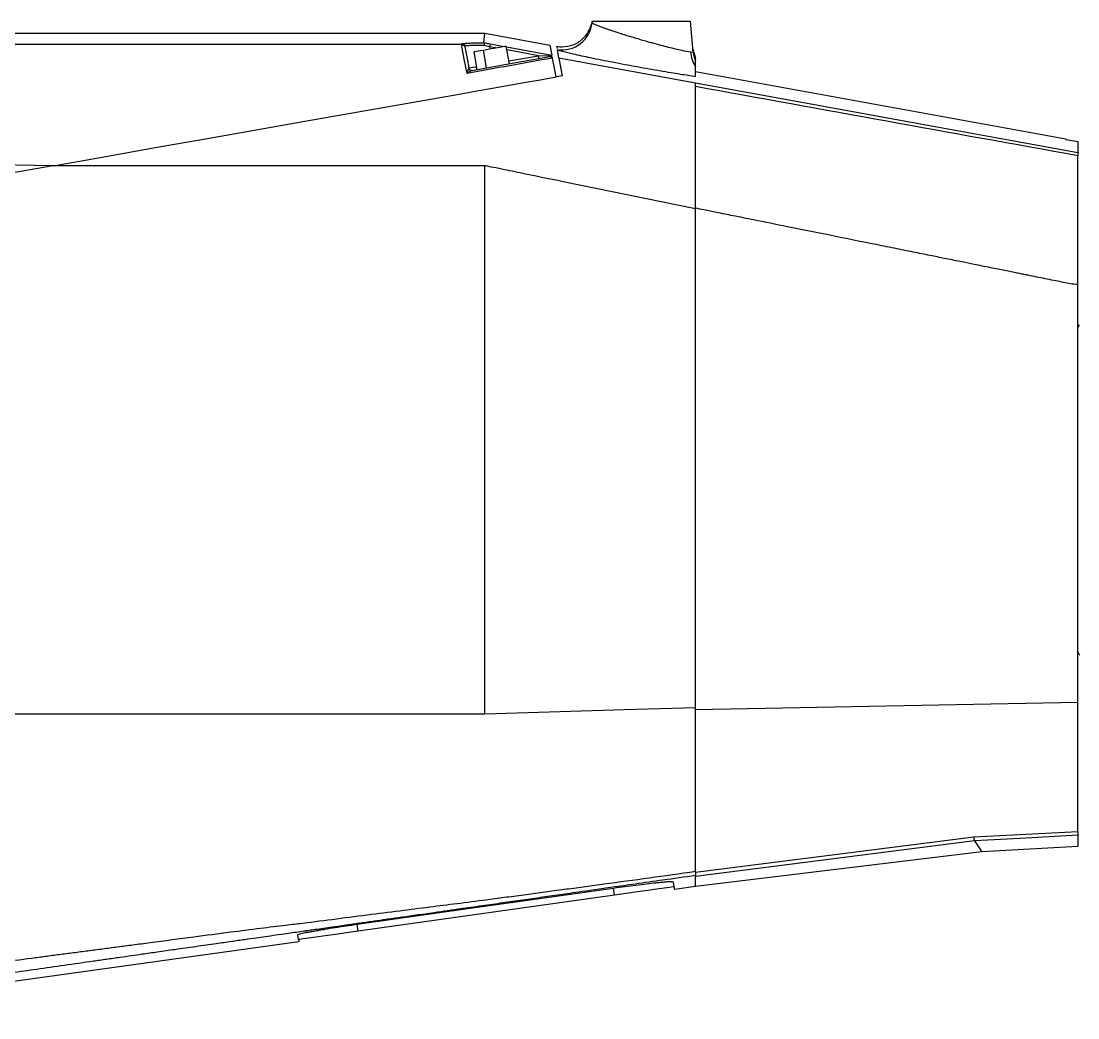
# Model space of a CAD drawing. Header units: millimetres. Extents: x -356 to 237, y 0 to 365.
# Drawn here: x 110.03 to 116.94, y 69.75 to 76.26 of the extents above; entities that cross this region are included whole.
import ezdxf

# ---------------------------------------------------------------- set-up
doc = ezdxf.new("R2010")
doc.units = ezdxf.units.MM

msp = doc.modelspace()

# ---------------------------------------------------------------- linework, layer by layer
at = {"color": 7, "linetype": 'Continuous', "lineweight": 25}
for p, q in [((113.7612, 76.2421), (113.7631, 76.2421)), ((113.7649, 76.2533), (113.7656, 76.2618)), ((113.7656, 76.2618), (114.4093, 76.2618)), ((114.427, 76.0595), (114.4093, 76.2618)), ((106.056, 76.1831), (113.0638, 76.1831)), ((113.0582, 76.1205), (113.0638, 76.1831)), ((113.0638, 76.1831), (113.4893, 76.1057)), ((112.6201, 76.1082), (112.3148, 76.1082)), ((112.9116, 76.1083), (112.6201, 76.1082)), ((112.9116, 76.1083), (112.9136, 76.1083)), ((112.9136, 76.1083), (112.9125, 76.1143)), ((112.9348, 76.0996), (112.9318, 76.0984)), ((113.0954, 76.0941), (113.0604, 76.1018)), ((113.0954, 76.0941), (113.0977, 76.0805)), ((113.1345, 76.087), (113.0954, 76.0941)), ((113.0989, 76.1132), (113.1894, 76.0967)), ((113.2249, 75.983), (113.2044, 76.0993)), ((113.2054, 76.0938), (113.5021, 76.0398)), ((113.4893, 76.1057), (113.5021, 76.0398)), ((113.5345, 76.0975), (113.5354, 76.0973)), ((113.5351, 76.0942), (113.5345, 76.0975)), ((113.5351, 76.0942), (113.5354, 76.0973)), ((114.4251, 76.0811), (114.4418, 76.0172)), ((112.9911, 76.0617), (113.0116, 75.9454)), ((113.0751, 75.9566), (113.0546, 76.0729)), ((113.4144, 76.0361), (113.2089, 76.0735)), ((113.2215, 76.0021), (113.4144, 76.0361)), ((113.4144, 76.0361), (113.5028, 76.0364)), ((113.491, 76.0299), (113.5036, 76.0322)), ((113.5299, 75.8969), (113.5059, 76.0206)), ((113.5483, 76.019), (113.5388, 76.0733)), ((114.4418, 75.8567), (113.5483, 76.019)), ((113.5483, 76.019), (113.5687, 75.9037)), ((114.4092, 76.0607), (114.427, 76.0595)), ((114.4418, 76), (114.4418, 76.0172)), ((112.9592, 75.9542), (112.9595, 75.9559)), ((114.4418, 75.9645), (114.4418, 76)), ((114.4418, 75.8988), (114.4418, 75.9645)), ((114.4418, 75.9325), (116.863, 75.4923)), ((114.4418, 75.2789), (114.4418, 75.8567)), ((116.863, 75.489), (116.863, 75.4923)), ((116.863, 75.489), (116.9418, 75.4746)), ((116.9418, 75.4746), (116.9418, 75.4036)), ((116.9418, 75.4036), (116.9418, 75.3823)), ((110.2408, 75.3169), (109.603, 75.3281)), ((116.9418, 74.54), (116.9418, 75.3823)), ((110.2408, 75.3169), (103.875, 74.1945)), ((112.2808, 75.3169), (110.2408, 75.3169)), ((113.0522, 75.3169), (112.3014, 75.3169)), ((113.0638, 71.7348), (113.0638, 75.3162)), ((113.1057, 75.3083), (113.073, 75.3151)), ((113.1351, 75.3023), (113.1057, 75.3083)), ((113.1577, 75.2977), (113.1351, 75.3023)), ((114.4418, 75.0391), (114.4418, 75.275)), ((114.4418, 75.0343), (113.5756, 75.2119)), ((114.4418, 75.0343), (114.4418, 75.0391)), ((114.4418, 71.7744), (114.4418, 75.0343)), ((116.9418, 71.8103), (116.9418, 74.54)), ((116.9418, 74.2583), (116.9532, 74.2764)), ((116.9418, 72.1399), (116.9532, 72.1176)), ((114.4418, 71.7612), (116.9418, 71.8103)), ((116.9418, 70.9657), (116.9418, 71.8103)), ((108.9979, 71.7342), (112.9306, 71.7342)), ((112.9306, 71.7342), (113.0638, 71.7348)), ((113.0638, 71.7348), (113.9758, 71.7612)), ((113.9758, 71.7612), (114.4418, 71.7744)), ((114.4418, 71.7612), (114.4418, 71.7744)), ((114.4418, 71.3669), (114.4418, 71.7612)), ((114.4418, 71.3581), (114.4418, 71.3669)), ((114.4418, 71.0508), (114.4418, 71.3581)), ((114.4418, 71.0483), (114.4418, 71.0508)), ((114.4418, 70.698), (114.4418, 71.0484)), ((114.4418, 70.698), (116.2625, 70.9301)), ((116.2625, 70.9302), (116.9418, 70.9657)), ((116.2666, 70.9035), (116.3145, 70.8328)), ((116.9418, 70.9657), (116.9418, 70.9402)), ((116.9418, 70.9402), (116.9418, 70.867)), ((116.3145, 70.8328), (114.4418, 70.6052)), ((116.9418, 70.867), (116.3145, 70.8328)), ((114.4418, 70.698), (114.4418, 70.6702)), ((114.3022, 70.6039), (114.2979, 70.6346)), ((114.4418, 70.6058), (114.4418, 70.6702)), ((113.9124, 70.5491), (113.9062, 70.5931)), ((113.9124, 70.5491), (112.2359, 70.3135)), ((112.2359, 70.3135), (112.2299, 70.3565)), ((111.846, 70.2587), (111.8418, 70.289))]:
    msp.add_line(p, q, dxfattribs=at)
at = {"color": 7, "linetype": 'Continuous', "lineweight": 25, "flags": 128}
for points in [[(112.3148, 76.1082), (111.2224, 76.1081), (110.5088, 76.1081), (110.13, 76.1082)], [(112.9476, 75.9201), (112.9298, 76.0128), (112.9116, 76.1082)], [(112.9329, 76.0928), (112.9476, 76.0168), (112.9595, 75.9559)], [(113.0546, 76.0729), (113.0952, 76.0801), (113.1362, 76.0873), (113.1713, 76.0935), (113.1953, 76.0977), (113.2043, 76.0993), (113.2044, 76.0993)], [(112.981, 75.94), (113.2672, 75.9905), (113.491, 76.0299)], [(112.9911, 76.0617), (112.9983, 76.063), (113.0206, 76.0669), (113.0546, 76.0729)], [(113.4177, 76.017), (113.4177, 76.0174), (113.4175, 76.0185), (113.4171, 76.0202), (113.4167, 76.0226), (113.4162, 76.0255), (113.4156, 76.0288), (113.415, 76.0323), (113.4144, 76.0361)], [(112.9595, 75.9559), (112.9625, 75.9564), (112.9713, 75.958), (112.9857, 75.9605), (113.005, 75.9639), (113.0083, 75.9645)], [(110.2408, 75.3169), (110.5848, 75.3776), (110.9092, 75.4348), (111.2363, 75.4925), (111.5694, 75.5512), (111.887, 75.6072), (112.8099, 75.7699), (112.9102, 75.7876), (113.0115, 75.8055), (113.114, 75.8236), (113.1967, 75.838), (113.2834, 75.8534), (113.3455, 75.8644), (113.4151, 75.8767), (113.5299, 75.8969)], [(113.5687, 75.9037), (113.547, 75.8999), (113.5299, 75.8969)], [(114.4418, 75.858), (115.2918, 75.7035), (115.8418, 75.6034), (116.3918, 75.5035), (116.9418, 75.4036)], [(112.3014, 75.3169), (112.2898, 75.3169), (112.2808, 75.3169)], [(116.2666, 70.9035), (115.2447, 70.7728), (114.4418, 70.6702)], [(116.9418, 70.9402), (116.5637, 70.9197), (116.2666, 70.9035)], [(113.9062, 70.5931), (112.9674, 70.4606), (112.2299, 70.3565)], [(114.3022, 70.6039), (114.2947, 70.6029), (114.2725, 70.5998), (114.2365, 70.5947), (114.188, 70.5879), (114.129, 70.5796), (114.0616, 70.5701), (113.9884, 70.5598), (113.9124, 70.5491)], [(114.4418, 70.6052), (114.365, 70.5945), (114.3047, 70.5861)], [(112.2359, 70.3135), (112.1599, 70.3028), (112.0867, 70.2926), (112.0193, 70.2831), (111.9602, 70.2748), (111.9118, 70.268), (111.8757, 70.2629), (111.8535, 70.2598), (111.846, 70.2587)], [(111.8481, 70.2439), (109.6843, 69.9423), (108.2809, 69.7467)]]:
    msp.add_lwpolyline(points, dxfattribs=at)
at = {"color": 7, "linetype": 'Continuous', "lineweight": 25}
for centre, radius, start, end in [((113.5688, 76.2706), 0.1968, 261.06926, 354.98083), ((112.9125, 76.0946), 0.0197, 11.00185, 90.0403), ((112.9155, 76.096), 0.0196, 10.56691, 89.11487), ((113.9377, 75.9454), 0.8553, 168.68842, 169.98478), ((114.6109, 76.0753), 0.2022, 184.15552, 213.25517), ((114.6229, 76.0766), 0.1966, 184.99937, 202.92458), ((112.9778, 75.9591), 0.0193, 194.74194, 279.24502), ((112.9788, 75.9596), 0.0197, 191.01083, 279.9942)]:
    msp.add_arc(centre, radius, start, end, dxfattribs=at)
for points, knots in [([(113.5706, 76.0942), (113.5942, 76.0967), (113.6429, 76.1018), (113.7018, 76.1398), (113.7427, 76.1886), (113.7552, 76.2246), (113.7612, 76.2421)], [0, 0, 0, 0, 0.273104, 0.561592, 0.78676, 1, 1, 1, 1]), ([(113.7654, 76.2595), (113.7651, 76.2563), (113.7645, 76.2504), (113.7635, 76.2447), (113.7631, 76.2421)], [0, 0, 0, 0, 0.560002, 1, 1, 1, 1]), ([(113.7649, 76.2533), (113.7664, 76.2517), (113.772, 76.2457), (113.7884, 76.2397), (113.8129, 76.2288), (113.8389, 76.2195), (113.8634, 76.2107), (113.8842, 76.2036), (113.9078, 76.1957), (113.9385, 76.1857), (113.9831, 76.1714), (114.0341, 76.1559), (114.0839, 76.1413), (114.1219, 76.1304), (114.1642, 76.1185), (114.2104, 76.106), (114.2626, 76.0924), (114.3088, 76.0811), (114.3574, 76.0696), (114.39, 76.064), (114.4092, 76.0607)], [0, 0, 0, 0, 0.010209, 0.036247, 0.075252, 0.130322, 0.158726, 0.191267, 0.228118, 0.269393, 0.334788, 0.436301, 0.506574, 0.56552, 0.612393, 0.702021, 0.778115, 0.852613, 0.913453, 1, 1, 1, 1]), ([(110.13, 76.1082), (110.0966, 76.1081), (110.0299, 76.1081), (109.9108, 76.1084), (109.8252, 76.1086), (109.7728, 76.1087)], [0, 0, 0, 0, 0.2804513, 0.5603774, 1, 1, 1, 1]), ([(112.9125, 76.1143), (112.9128, 76.1146), (112.9137, 76.1153), (112.915, 76.1155), (112.9158, 76.1155)], [0, 0, 0, 0, 0.333718, 1, 1, 1, 1]), ([(112.9136, 76.1083), (112.9159, 76.1081), (112.9206, 76.1076), (112.9263, 76.1042), (112.9308, 76.0992), (112.9321, 76.0951), (112.9329, 76.0928)], [0, 0, 0, 0, 0.250969, 0.525543, 0.726173, 1, 1, 1, 1]), ([(112.9158, 76.1155), (112.9226, 76.1162), (112.9422, 76.1182), (112.9753, 76.1191), (113.0159, 76.1201), (113.0437, 76.1203), (113.0582, 76.1205)], [0, 0, 0, 0, 0.14334, 0.415366, 0.695392, 1, 1, 1, 1]), ([(113.0604, 76.1018), (113.0448, 76.102), (113.0176, 76.1022), (112.9808, 76.1019), (112.9545, 76.1015), (112.9399, 76.1001), (112.9348, 76.0996)], [0, 0, 0, 0, 0.370939, 0.650995, 0.876716, 1, 1, 1, 1]), ([(113.0582, 76.1205), (113.0582, 76.1204), (113.0582, 76.1204), (113.0582, 76.1204), (113.0583, 76.1204)], [0, 0, 0, 0, 0.328482, 1, 1, 1, 1]), ([(113.0583, 76.1204), (113.0587, 76.1199), (113.06, 76.1182), (113.0602, 76.1155), (113.0605, 76.1128), (113.0606, 76.1103), (113.0606, 76.1065), (113.0605, 76.1035), (113.0604, 76.1018)], [0, 0, 0, 0, 0.108784, 0.330498, 0.401091, 0.532886, 0.734483, 1, 1, 1, 1]), ([(113.0583, 76.1204), (113.0658, 76.1191), (113.0794, 76.1167), (113.0929, 76.1143), (113.0989, 76.1132)], [0, 0, 0, 0, 0.5570741, 1, 1, 1, 1]), ([(113.5351, 76.0942), (113.5357, 76.0909), (113.5363, 76.0871), (113.537, 76.0834), (113.5371, 76.083)], [0, 0, 0, 0, 0.900936, 1, 1, 1, 1]), ([(113.5354, 76.0973), (113.5419, 76.0963), (113.5536, 76.0945), (113.5654, 76.0943), (113.5706, 76.0942)], [0, 0, 0, 0, 0.559954, 1, 1, 1, 1]), ([(113.5059, 76.0206), (113.4132, 76.0039), (113.2272, 75.9702), (113.0411, 75.9369), (112.9476, 75.9201)], [0, 0, 0, 0, 0.497792, 1, 1, 1, 1]), ([(113.491, 76.0299), (113.491, 76.0299), (113.4913, 76.0297), (113.4922, 76.0296), (113.4937, 76.0292), (113.4979, 76.0284), (113.5016, 76.0276), (113.5046, 76.0271)], [0, 0, 0, 0, 0.011592, 0.073166, 0.185424, 0.349097, 1, 1, 1, 1]), ([(113.5046, 76.0271), (113.5048, 76.0261), (113.5052, 76.0239), (113.5056, 76.0218), (113.5059, 76.0206)], [0, 0, 0, 0, 0.462692, 1, 1, 1, 1]), ([(114.4418, 75.8988), (114.4092, 75.9037), (114.3333, 75.9151), (114.2062, 75.9364), (114.058, 75.9625), (113.9044, 75.9914), (113.7648, 76.0189), (113.6556, 76.0428), (113.5835, 76.0587), (113.5496, 76.0698), (113.5388, 76.0733)], [0, 0, 0, 0, 0.107547, 0.250192, 0.420072, 0.598221, 0.759669, 0.883923, 0.962775, 1, 1, 1, 1]), ([(112.9476, 75.9201), (112.9497, 75.9271), (112.9527, 75.9369), (112.9564, 75.9475), (112.9581, 75.9519), (112.9588, 75.9535), (112.9592, 75.9542)], [0, 0, 0, 0, 0.610579, 0.851254, 0.940879, 1, 1, 1, 1]), ([(112.981, 75.94), (112.9801, 75.9398), (112.978, 75.9392), (112.9732, 75.9368), (112.9627, 75.9309), (112.9539, 75.9246), (112.9476, 75.9201)], [0, 0, 0, 0, 0.0694478, 0.1651885, 0.4087459, 1, 1, 1, 1]), ([(116.9418, 75.3823), (116.525, 75.4572), (115.6915, 75.6068), (114.8584, 75.7581), (114.4418, 75.8338)], [0, 0, 0, 0, 0.500025, 1, 1, 1, 1]), ([(113.0638, 75.3162), (113.0617, 75.3164), (113.0578, 75.3167), (113.0539, 75.3169), (113.0522, 75.3169)], [0, 0, 0, 0, 0.559789, 1, 1, 1, 1]), ([(113.073, 75.3151), (113.0713, 75.3153), (113.0682, 75.3157), (113.0652, 75.3161), (113.0638, 75.3162)], [0, 0, 0, 0, 0.560168, 1, 1, 1, 1]), ([(113.5755, 75.2119), (113.4818, 75.2311), (113.3425, 75.2596), (113.2032, 75.2883), (113.1577, 75.2977)], [0, 0, 0, 0, 0.672714, 1, 1, 1, 1]), ([(114.4418, 75.275), (114.4418, 75.2756), (114.4418, 75.2769), (114.4418, 75.2782), (114.4418, 75.2789)], [0, 0, 0, 0, 0.500452, 1, 1, 1, 1]), ([(116.9418, 74.54), (116.9254, 74.5411), (116.8938, 74.5432), (116.8464, 74.5547), (116.796, 74.5641), (116.7421, 74.5752), (116.686, 74.5865), (116.6404, 74.5957), (116.6039, 74.6031), (116.575, 74.6089), (116.5421, 74.6156), (116.505, 74.6231), (116.4638, 74.6314), (116.4184, 74.6405), (116.3689, 74.6505), (116.3167, 74.6611), (116.2549, 74.6735), (116.1765, 74.6893), (116.0848, 74.7078), (115.9833, 74.7283), (115.8757, 74.75), (115.7542, 74.7745), (115.5637, 74.8129), (115.3247, 74.8611), (115.0574, 74.915), (114.85, 74.9568), (114.6956, 74.9879), (114.5876, 75.0097), (114.5059, 75.0262), (114.4602, 75.0354), (114.4418, 75.0391)], [0, 0, 0, 0, 0.0192506, 0.0371737, 0.0572519, 0.0796056, 0.1020176, 0.1244843, 0.134372, 0.1459103, 0.1590992, 0.1739404, 0.1904323, 0.2085765, 0.2283713, 0.2498168, 0.2712414, 0.3025921, 0.3438711, 0.3813435, 0.4244024, 0.4730442, 0.5272687, 0.6530071, 0.7599651, 0.8481428, 0.9019523, 0.945199, 0.977881, 1, 1, 1, 1]), ([(116.2666, 70.9035), (116.2665, 70.9042), (116.2658, 70.9068), (116.2651, 70.9123), (116.2638, 70.9204), (116.263, 70.9267), (116.2625, 70.9302)], [0, 0, 0, 0, 0.079443, 0.291466, 0.615257, 1, 1, 1, 1]), ([(108.5278, 69.9101), (108.5939, 69.9202), (108.7331, 69.9416), (108.9512, 69.9742), (109.1722, 70.007), (109.3993, 70.0399), (109.6317, 70.0732), (109.8691, 70.1078), (110.0573, 70.1318), (110.1913, 70.1495), (110.2818, 70.1614), (110.3743, 70.1735), (110.4685, 70.1858), (110.5647, 70.1984), (110.6627, 70.2111), (110.7665, 70.2246), (110.9325, 70.2464), (111.1454, 70.2749), (111.3861, 70.3063), (111.5865, 70.3318), (111.744, 70.3516), (111.9095, 70.3698), (112.0964, 70.3949), (112.3164, 70.4228), (112.5279, 70.4498), (112.7218, 70.4744), (112.9098, 70.498), (113.0746, 70.5193), (113.2231, 70.5389), (113.3475, 70.5555), (113.473, 70.5721), (113.5972, 70.5888), (113.7213, 70.6055), (113.9014, 70.6298), (114.1412, 70.6625), (114.3407, 70.6904), (114.4418, 70.7045)], [0, 0, 0, 0, 0.033613, 0.070819, 0.110835, 0.145956, 0.186175, 0.228878, 0.266558, 0.281543, 0.296845, 0.312463, 0.328396, 0.344643, 0.361204, 0.378079, 0.397262, 0.445411, 0.486075, 0.51929, 0.546944, 0.565913, 0.602998, 0.641709, 0.677434, 0.710185, 0.739973, 0.772682, 0.793698, 0.815297, 0.835772, 0.85734, 0.878322, 0.898719, 0.948691, 1, 1, 1, 1]), ([(114.4418, 70.677), (114.3707, 70.6669), (114.2393, 70.6482), (114.0584, 70.6225), (113.91, 70.6014), (113.7673, 70.5811), (113.6309, 70.5617), (113.4899, 70.5416), (113.36, 70.5231), (113.2302, 70.5046), (113.0955, 70.4854), (112.9942, 70.471), (112.9281, 70.4616), (112.9015, 70.4579), (112.8785, 70.4546), (112.8606, 70.452), (112.8498, 70.4505), (112.8375, 70.4488), (112.7988, 70.4433), (112.7219, 70.4323), (112.6185, 70.4176), (112.5141, 70.4028), (112.4231, 70.3898), (112.3372, 70.3776), (112.2679, 70.3678), (112.2114, 70.3597), (112.167, 70.3534), (112.1136, 70.3458), (112.0551, 70.3375), (111.9961, 70.3291), (111.9479, 70.3222), (111.915, 70.3175), (111.8977, 70.3151), (111.8857, 70.3133), (111.8425, 70.3072), (111.7553, 70.2947), (111.6543, 70.2803), (111.5635, 70.2674), (111.4896, 70.2568), (111.4029, 70.2445), (111.2964, 70.2293), (111.1729, 70.2117), (111.0445, 70.1934), (110.9275, 70.1768), (110.8331, 70.1633), (110.7515, 70.1517), (110.6738, 70.1406), (110.5907, 70.1287), (110.4696, 70.1115), (110.3173, 70.0897), (110.1385, 70.0643), (109.9623, 70.0389), (109.7543, 70.0085), (109.4834, 69.969), (109.1705, 69.9234), (108.853, 69.877), (108.6538, 69.8479), (108.5574, 69.8339)], [0, 0, 0, 0, 0.0362423, 0.0669766, 0.0922029, 0.1119211, 0.139678, 0.1617449, 0.1838111, 0.2058773, 0.2279428, 0.2524577, 0.2575007, 0.2616715, 0.2659746, 0.2692657, 0.2707992, 0.2714635, 0.2755425, 0.2905248, 0.3106411, 0.3282678, 0.3437315, 0.357032, 0.3720671, 0.3790187, 0.385877, 0.3946983, 0.4062079, 0.4157166, 0.4247892, 0.4307353, 0.432536, 0.4335593, 0.436872, 0.4545645, 0.4780105, 0.4883485, 0.5008903, 0.5156356, 0.5325847, 0.5551389, 0.5785919, 0.5980396, 0.6148057, 0.6267251, 0.6396308, 0.654405, 0.6690952, 0.7013763, 0.7320457, 0.7602264, 0.7912297, 0.8381009, 0.8983896, 0.9508452, 1, 1, 1, 1]), ([(114.2979, 70.6346), (114.294, 70.6352), (114.2806, 70.6374), (114.259, 70.6348), (114.233, 70.6331), (114.208, 70.6307), (114.1704, 70.6269), (114.1185, 70.6209), (114.0508, 70.6126), (113.9792, 70.6032), (113.9306, 70.5965), (113.9062, 70.5931)], [0, 0, 0, 0, 0.030331, 0.102614, 0.163765, 0.22893, 0.293701, 0.451088, 0.62667, 0.812228, 1, 1, 1, 1]), ([(114.3047, 70.5861), (114.3043, 70.5894), (114.3034, 70.5954), (114.3026, 70.6013), (114.3022, 70.6039)], [0, 0, 0, 0, 0.559929, 1, 1, 1, 1]), ([(112.2299, 70.3565), (112.2057, 70.3531), (112.1574, 70.3462), (112.0863, 70.3354), (112.0288, 70.3264), (111.9853, 70.3192), (111.9568, 70.3143), (111.9315, 70.3099), (111.9094, 70.3058), (111.8893, 70.302), (111.8704, 70.2977), (111.8543, 70.2949), (111.8451, 70.2905), (111.8418, 70.289)], [0, 0, 0, 0, 0.185871, 0.370841, 0.547051, 0.629204, 0.705903, 0.766931, 0.824488, 0.876921, 0.922454, 0.97262, 1, 1, 1, 1]), ([(111.846, 70.2587), (111.8464, 70.256), (111.8471, 70.251), (111.8478, 70.246), (111.8481, 70.2439)], [0, 0, 0, 0, 0.559999, 1, 1, 1, 1])]:
    msp.add_open_spline(points, degree=3, knots=knots, dxfattribs=at)

doc.saveas('drawing.dxf')
